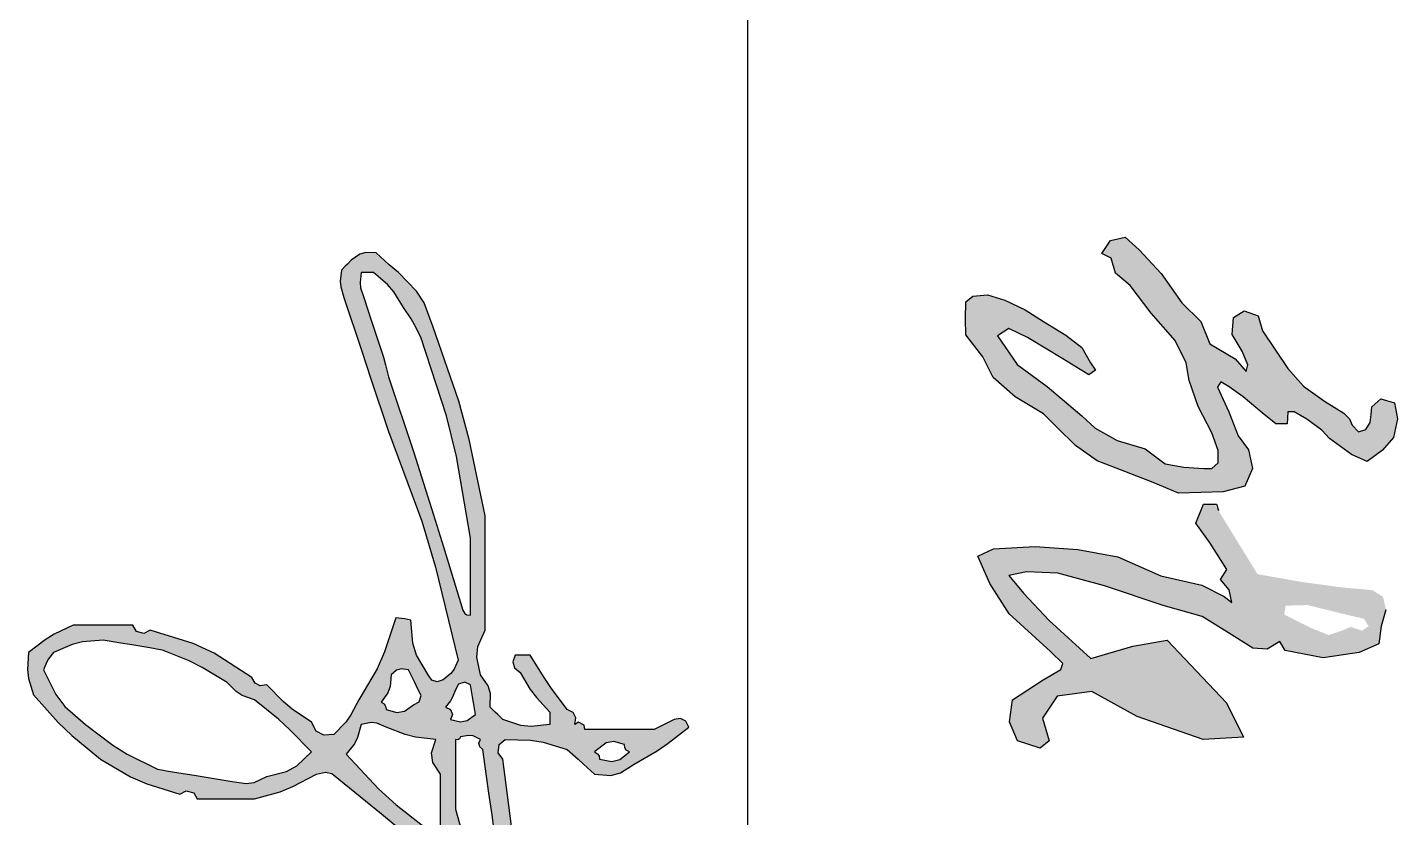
# Model space of a CAD drawing. Extents: x 552102 to 973302, y -80747 to 40012826.
# Drawn here: x 568504 to 570539, y -50216 to -49042 of the extents above; entities that cross this region are included whole.
import ezdxf

# ---------------------------------------------------------------- set-up
doc = ezdxf.new("R2010")
doc.units = 0
doc.header["$LTSCALE"] = 1000
doc.header["$MEASUREMENT"] = 0
doc.layers.add('SIG_TEXT', color=7, linetype='Continuous')
doc.layers.add('TK', color=126, linetype='Continuous')

# ---------------------------------------------------------------- blocks, each defined once
blk = doc.blocks.new('gggghhhh')
h = blk.add_hatch(color=5)
h.set_gradient(color1=(0, 0, 255), color2=(0, 0, 250), one_color=1, tint=0.49)
h.paths.add_polyline_path([(38077.04, 31283.58), (38078.06, 31283.14), (38078.55, 31282.77), (38079.26, 31281.91), (38079.47, 31281.24), (38079.28, 31280.65), (38078.7, 31280.24), (38076.49, 31278.94), (38075.15, 31278.51), (38072.59, 31278.3), (38072.45, 31277.64), (38072.39, 31277.3), (38072.31, 31276.63), (38076.13, 31275.36), (38078.01, 31274.51), (38081.48, 31272.46), (38083.18, 31271.59), (38084, 31271.01), (38085.37, 31269.69), (38085.46, 31268.55), (38085, 31267.71), (38083.98, 31267.18), (38082.54, 31265.02), (38081.68, 31264), (38079.81, 31262.18), (38079.94, 31261.45), (38079.64, 31260.86), (38078.98, 31260.52), (38076.27, 31256.29), (38075.18, 31253.93), (38073.7, 31249.13), (38074.08, 31248.41), (38073.84, 31247.59), (38073.15, 31247.18), (38073.15, 31244.51), (38073.15, 31243.18), (38073.15, 31240.51), (38074.15, 31238.39), (38074.77, 31237.37), (38076.2, 31235.51), (38078.1, 31235.39), (38079.11, 31235.51), (38080.93, 31236.07), (38084.03, 31238.84), (38085.49, 31240.36), (38088.15, 31243.57), (38090.11, 31246.92), (38090.91, 31248.74), (38092.04, 31252.46), (38091.66, 31253.17), (38091.9, 31254), (38092.59, 31254.4), (38092.59, 31256.96), (38092.59, 31258.24), (38092.59, 31260.79), (38091.78, 31263.67), (38091.21, 31265.09), (38089.82, 31267.74), (38089.57, 31268.73), (38089.72, 31269.45), (38090.37, 31270.24), (38094.26, 31275.02), (38096.21, 31277.41), (38100.1, 31282.19), (38102.65, 31282.19), (38103.93, 31282.19), (38106.49, 31282.19), (38106.73, 31282.85), (38107.56, 31283.13), (38108.15, 31282.74), (38108.39, 31281.82), (38108.1, 31281.06), (38107.32, 31280.52), (38106.3, 31279.49), (38105.88, 31278.82), (38105.38, 31277.47), (38105.92, 31276.57), (38106.55, 31276.17), (38107.6, 31276.08), (38108.61, 31276.54), (38109.09, 31276.91), (38109.82, 31277.74), (38110.38, 31277.74), (38110.65, 31277.74), (38111.21, 31277.74), (38109.31, 31274.19), (38108.37, 31272.41), (38106.49, 31268.85), (38106.49, 31267.52), (38106.49, 31266.85), (38106.49, 31265.52), (38107.41, 31265.29), (38108.17, 31265.57), (38108.71, 31266.35), (38109.25, 31267.25), (38109.89, 31267.65), (38110.93, 31267.74), (38110.61, 31265.53), (38110.74, 31264.29), (38111.49, 31262.18), (38112.15, 31262.18), (38112.49, 31262.18), (38113.15, 31262.18), (38113.24, 31263.8), (38113.48, 31264.66), (38114.27, 31266.07), (38114.16, 31268.98), (38114.33, 31270.49), (38115.1, 31273.3), (38116.41, 31277.39), (38117.19, 31279.4), (38118.99, 31283.3), (38119.85, 31283.62), (38120.6, 31283.43), (38121.21, 31282.74), (38121.45, 31280.75), (38121.56, 31279.74), (38121.77, 31277.74), (38121.03, 31275.74), (38120.85, 31274.6), (38120.93, 31272.46), (38121.49, 31271.91), (38121.77, 31271.63), (38122.32, 31271.07), (38125.24, 31271.51), (38126.74, 31272.05), (38129.27, 31273.58), (38130.12, 31274.55), (38130.78, 31274.95), (38132.05, 31275.24), (38132.17, 31275.03), (38132.36, 31274.93), (38132.6, 31274.96), (38132.6, 31269.19), (38132.6, 31266.3), (38132.6, 31260.52), (38132.01, 31260.19), (38131.87, 31259.35), (38132.33, 31258.85), (38132.62, 31257.95), (38132.79, 31257.5), (38133.16, 31256.63), (38134.06, 31256.45), (38134.67, 31256.6), (38135.38, 31257.18), (38135.78, 31259.16), (38135.65, 31260.35), (38134.83, 31262.18), (38134.83, 31268.41), (38134.83, 31271.52), (38134.83, 31277.74), (38137.09, 31280.1), (38138.07, 31281.49), (38139.55, 31284.41), (38141.66, 31284.41), (38142.72, 31284.41), (38144.83, 31284.41), (38144.83, 31284.63), (38144.83, 31284.74), (38144.83, 31284.97), (38149.05, 31284.97), (38151.16, 31284.97), (38155.39, 31284.97), (38155.39, 31285.19), (38155.39, 31285.3), (38155.39, 31285.52), (38160.05, 31285.52), (38162.39, 31285.52), (38167.06, 31285.52), (38167.06, 31285.74), (38167.06, 31285.86), (38167.06, 31286.08), (38172.95, 31286.08), (38175.89, 31286.08), (38181.78, 31286.08), (38183, 31286.19), (38183.62, 31286.24), (38184.84, 31286.36), (38192.17, 31287.02), (38195.84, 31287.36), (38203.18, 31288.02), (38203.68, 31288.28), (38203.82, 31288.98), (38203.45, 31289.41), (38203.01, 31289.86), (38202.79, 31290.08), (38202.34, 31290.52), (38199.39, 31291.3), (38197.87, 31291.58), (38194.84, 31291.91), (38191.28, 31292.36), (38189.51, 31292.58), (38185.95, 31293.02), (38185.06, 31293.14), (38184.62, 31293.19), (38183.73, 31293.3), (38174.84, 31293.3), (38170.39, 31293.3), (38161.5, 31293.3), (38161.5, 31293.52), (38161.5, 31293.64), (38161.5, 31293.86), (38157.28, 31293.86), (38155.16, 31293.86), (38150.94, 31293.86), (38150.94, 31293.64), (38150.94, 31293.52), (38150.94, 31293.3), (38147.61, 31293.3), (38145.94, 31293.3), (38142.61, 31293.3), (38142.55, 31293.8), (38141.92, 31294.11), (38141.49, 31293.86), (38141.62, 31294.59), (38141.33, 31295.19), (38140.66, 31295.52), (38138.47, 31298.88), (38137.36, 31300.55), (38135.1, 31303.86), (38134.85, 31303.32), (38134.27, 31303.09), (38133.71, 31303.3), (38134.17, 31299.55), (38134.23, 31297.63), (38133.99, 31293.86), (38133.55, 31293.41), (38133.33, 31293.19), (38132.88, 31292.75), (38130.1, 31292.75), (38128.71, 31292.75), (38125.94, 31292.75), (38125.94, 31292.52), (38125.94, 31292.41), (38125.94, 31292.19), (38122.82, 31292.19), (38121.27, 31292.19), (38118.16, 31292.19), (38118.55, 31293.51), (38118.72, 31294.18), (38118.99, 31295.52), (38118.7, 31296.43), (38118.53, 31296.87), (38118.16, 31297.75), (38116.16, 31298.04), (38115.03, 31297.91), (38113.15, 31297.19), (38109.66, 31295.43), (38107.99, 31294.28), (38105.1, 31291.64), (38104.65, 31291.19), (38104.43, 31290.97), (38103.99, 31290.52), (38097.64, 31289.81), (38094.48, 31289.42), (38088.15, 31288.58), (38087.42, 31288.06), (38086.5, 31288.17), (38085.93, 31288.86), (38086, 31291.67), (38086.23, 31293.11), (38087.04, 31295.8), (38088.15, 31297.02), (38088.71, 31297.63), (38089.82, 31298.86), (38089.95, 31300.69), (38089.68, 31301.75), (38088.7, 31303.3), (38087.19, 31305.85), (38086.35, 31307.08), (38084.54, 31309.42), (38083.87, 31309.08), (38083.58, 31308.48), (38083.7, 31307.75), (38084.15, 31306.86), (38084.37, 31306.42), (38084.81, 31305.53), (38084.81, 31302.42), (38084.81, 31300.86), (38084.81, 31297.75), (38084.32, 31297.69), (38084.01, 31297.06), (38084.26, 31296.64), (38083.52, 31296.76), (38082.93, 31296.47), (38082.59, 31295.8), (38080.22, 31294.03), (38078.99, 31293.2), (38076.48, 31291.64), (38076.48, 31290.97), (38076.48, 31290.63), (38076.48, 31289.97), (38077.24, 31289.7), (38077.92, 31289.89), (38078.42, 31290.52), (38080.33, 31291.66), (38081.24, 31292.34), (38082.87, 31293.86), (38083.43, 31293.86), (38083.7, 31293.86), (38084.26, 31293.86), (38084.48, 31291.75), (38084.36, 31290.6), (38083.7, 31288.58), (38083.15, 31288.02), (38082.87, 31287.75), (38082.31, 31287.19), (38080.8, 31287.2), (38079.94, 31286.94), (38078.7, 31286.08), (38076.73, 31285.68), (38075.54, 31285.81), (38073.7, 31286.63), (38068.59, 31286.63), (38066.03, 31286.63), (38060.92, 31286.63), (38052.35, 31284.82), (38048.09, 31283.65), (38039.8, 31280.8), (38037.09, 31279.79), (38035.76, 31278.94), (38033.69, 31276.91), (38032.83, 31275.88), (38032.39, 31275.38), (38031.47, 31274.41), (38031.43, 31273.25), (38031.64, 31272.58), (38032.3, 31271.63), (38032.75, 31271.19), (38032.97, 31270.96), (38033.41, 31270.52), (38034.64, 31270.39), (38035.29, 31270.45), (38036.47, 31270.8), (38042.47, 31272.8), (38045.47, 31273.8), (38051.47, 31275.8), (38061.5, 31279.51), (38066.65, 31281.07)])
h.paths.add_polyline_path([(38071.98, 31284.57), (38071.82, 31284.34), (38071.48, 31284.13), (38064.36, 31281.94), (38060.8, 31280.83), (38053.7, 31278.58), (38050.36, 31277.47), (38048.7, 31276.91), (38045.36, 31275.8), (38044.47, 31275.58), (38044.03, 31275.46), (38043.14, 31275.24), (38040.47, 31274.35), (38039.14, 31273.91), (38036.47, 31273.02), (38035.41, 31272.68), (38034.8, 31272.62), (38033.69, 31272.74), (38033.69, 31273.3), (38033.69, 31273.58), (38033.69, 31274.13), (38035.01, 31275.7), (38035.83, 31276.4), (38037.58, 31277.47), (38038.87, 31278.32), (38039.54, 31278.71), (38040.92, 31279.41), (38049.73, 31282.29), (38054.28, 31283.41), (38063.42, 31284.97), (38066.87, 31284.97), (38068.59, 31284.97), (38072.03, 31284.97)], flags=16)
h.paths.add_polyline_path([(38079.52, 31284.33), (38079.81, 31284.97), (38081.15, 31285.19), (38081.81, 31285.3), (38083.15, 31285.52), (38083.81, 31284.6), (38083.96, 31283.85), (38083.7, 31282.74), (38083.15, 31282.96), (38082.57, 31282.73), (38082.31, 31282.19), (38081.6, 31282.73), (38081.2, 31282.96), (38080.37, 31283.3), (38079.75, 31283.64)], flags=16)
h.paths.add_polyline_path([(38078.15, 31278.02), (38079.04, 31278.47), (38079.48, 31278.69), (38080.37, 31279.13), (38081, 31279.45), (38081.73, 31279.21), (38082.04, 31278.58), (38082.76, 31277.57), (38082.92, 31276.72), (38082.59, 31275.52), (38082.19, 31275.47), (38081.96, 31275.31), (38081.76, 31274.96), (38080.71, 31275.74), (38080, 31276), (38078.7, 31276.08), (38078.17, 31276.69), (38078.02, 31277.22)], flags=16)
h.paths.add_polyline_path([(38085.47, 31284.73), (38085.54, 31285.27), (38085.93, 31286.08), (38086.35, 31285.9), (38086.75, 31286), (38087.04, 31286.36), (38091.92, 31287.04), (38094.37, 31287.38), (38099.26, 31288.02), (38100.23, 31288.57), (38101.2, 31288.48), (38102.04, 31287.75), (38101.51, 31286.16), (38100.91, 31285.36), (38099.54, 31284.41), (38097.18, 31284.15), (38096, 31283.92), (38093.71, 31283.3), (38090.59, 31283.3), (38089.04, 31283.3), (38085.93, 31283.3), (38085.96, 31283.55), (38085.87, 31283.73), (38085.65, 31283.86)], flags=16)
h.paths.add_polyline_path([(38085.93, 31281.08), (38087.43, 31280.62), (38088.5, 31280.77), (38089.82, 31281.63), (38092.48, 31281.63), (38093.82, 31281.63), (38096.48, 31281.63), (38096.48, 31281.3), (38096.48, 31281.13), (38096.48, 31280.8), (38093.24, 31276.65), (38091.44, 31274.68), (38087.59, 31271.07), (38086.41, 31271.99), (38085.7, 31272.34), (38084.26, 31272.74), (38084.04, 31273.84), (38084.1, 31274.49), (38084.54, 31275.52), (38085.39, 31277.65), (38085.68, 31278.8)], flags=16)
h.paths.add_polyline_path([(38087.32, 31298.86), (38086.3, 31300.14), (38086.14, 31301), (38086.48, 31302.19), (38086.88, 31302.25), (38087.11, 31302.4), (38087.32, 31302.75), (38088.18, 31301.68), (38088.4, 31300.77), (38088.15, 31299.41), (38087.75, 31299.36), (38087.52, 31299.2)], flags=16)
h.paths.add_polyline_path([(38087.32, 31267.18), (38088.89, 31265.53), (38089.52, 31264.4), (38090.09, 31262.18), (38090.73, 31260.75), (38090.85, 31259.85), (38090.65, 31258.29), (38090.2, 31255.63), (38089.98, 31254.29), (38089.54, 31251.63), (38089.43, 31250.96), (38089.37, 31250.63), (38089.26, 31249.96), (38087.56, 31246.57), (38086.55, 31244.93), (38084.26, 31241.9), (38082.23, 31239.57), (38080.91, 31238.56), (38078.15, 31237.18), (38077.32, 31237.51), (38076.91, 31237.74), (38076.2, 31238.29), (38075.29, 31240.39), (38075, 31241.56), (38074.81, 31243.85), (38075.15, 31245.85), (38075.31, 31246.85), (38075.65, 31248.85), (38075.76, 31249.51), (38075.81, 31249.85), (38075.92, 31250.51), (38077.15, 31253.5), (38077.88, 31254.96), (38079.54, 31257.74), (38080.58, 31258.74), (38081.01, 31259.42), (38081.48, 31260.79), (38083.66, 31263.48), (38084.84, 31264.77)], flags=16)
h.paths.add_polyline_path([(38103.15, 31284.41), (38105.82, 31284.41), (38107.15, 31284.41), (38109.82, 31284.41), (38109.87, 31284.91), (38110.5, 31285.22), (38110.93, 31284.97), (38110.8, 31285.7), (38111.1, 31286.3), (38111.77, 31286.63), (38112.53, 31287.51), (38112.76, 31288.26), (38112.6, 31289.41), (38109.79, 31289.43), (38108.32, 31289.2), (38105.65, 31288.3), (38104.81, 31287.06), (38104.29, 31286.49), (38103.15, 31285.52), (38103.15, 31285.08), (38103.15, 31284.86)], flags=17)
h.paths.add_polyline_path([(38108.71, 31291.08), (38108.71, 31291.52), (38108.71, 31291.75), (38108.71, 31292.19), (38109.39, 31292.48), (38109.73, 31292.65), (38110.38, 31293.02), (38112.34, 31294.92), (38113.79, 31295.64), (38116.49, 31296.08), (38116.49, 31295.3), (38116.49, 31294.91), (38116.49, 31294.14), (38115.56, 31293.06), (38114.96, 31292.59), (38113.71, 31291.91), (38111.87, 31291.06), (38110.73, 31290.87)], flags=16)
h.paths.add_polyline_path([(38109.82, 31272.19), (38110.33, 31272.67), (38110.79, 31272.82), (38111.49, 31272.74), (38111.49, 31272.07), (38111.49, 31271.74), (38111.49, 31271.07), (38111.09, 31271.02), (38110.86, 31270.87), (38110.65, 31270.52), (38109.99, 31270.86), (38109.69, 31271.45)], flags=16)
h.paths.add_polyline_path([(38116.46, 31287.05), (38116.52, 31287.94), (38117.04, 31289.41), (38117.86, 31290.04), (38118.54, 31290.19), (38119.54, 31289.97), (38119.16, 31287.81), (38118.66, 31286.7), (38117.32, 31284.97), (38117.1, 31285.19), (38116.99, 31285.3), (38116.77, 31285.52)], flags=16)
h.paths.add_polyline_path([(38123.26, 31281.96), (38123.32, 31282.49), (38123.71, 31283.3), (38124.14, 31283.05), (38124.77, 31283.36), (38124.82, 31283.86), (38127.94, 31283.86), (38129.49, 31283.86), (38132.6, 31283.86), (38132.57, 31283.61), (38132.66, 31283.42), (38132.88, 31283.3), (38132.82, 31281.63), (38132.77, 31280.79), (38132.6, 31279.13), (38130.87, 31277.19), (38129.83, 31276.32), (38127.6, 31274.96), (38126.05, 31273.99), (38124.98, 31273.72), (38123.16, 31273.85), (38123.83, 31276.67), (38123.89, 31278.22), (38123.43, 31281.08)], flags=16)
h.paths.add_polyline_path([(38126.14, 31287.86), (38126.2, 31288.77), (38126.49, 31290.52), (38129.17, 31290.63), (38130.5, 31290.74), (38133.16, 31291.08), (38133.82, 31289.77), (38133.95, 31288.91), (38133.71, 31287.47), (38133.38, 31287.13), (38133.21, 31286.97), (38132.88, 31286.63), (38130.39, 31285.92), (38129.08, 31285.7), (38126.49, 31285.52), (38126.52, 31285.77), (38126.43, 31285.96), (38126.21, 31286.08)], flags=16)
h.paths.add_polyline_path([(38135.38, 31283.86), (38135.89, 31284.34), (38136.35, 31284.49), (38137.05, 31284.41), (38137.05, 31283.74), (38137.05, 31283.41), (38137.05, 31282.74), (38136.54, 31282.26), (38136.08, 31282.11), (38135.38, 31282.19), (38135.38, 31282.86), (38135.38, 31283.19)], flags=16)
h.paths.add_polyline_path([(38135.65, 31288.76), (38135.94, 31290.52), (38137.46, 31291.23), (38138.45, 31291.36), (38140.11, 31291.08), (38139.55, 31289.41), (38139.27, 31288.58), (38138.72, 31286.91), (38137.97, 31286.32), (38137.44, 31286.12), (38136.49, 31286.08), (38135.77, 31287.72)], flags=16)
h.paths.add_polyline_path([(38136.3, 31294.3), (38136.22, 31294.97), (38136.05, 31295.85), (38136, 31296.3), (38135.94, 31297.19), (38136.6, 31297.19), (38136.94, 31297.19), (38137.6, 31297.19), (38137.9, 31296.35), (38138.14, 31295.93), (38138.72, 31295.25), (38139.35, 31294.74), (38139.54, 31294.07), (38139.27, 31293.3), (38138.16, 31293.3), (38137.6, 31293.3), (38136.49, 31293.3), (38136.35, 31293.96)], flags=16)
h.paths.add_polyline_path([(38141.15, 31288.42), (38141.2, 31289.05), (38141.49, 31290.25), (38142.05, 31290.8), (38142.33, 31291.08), (38142.88, 31291.64), (38154.33, 31291.64), (38160.05, 31291.64), (38171.5, 31291.64), (38171.5, 31291.41), (38171.5, 31291.3), (38171.5, 31291.08), (38177.28, 31291.08), (38180.17, 31291.08), (38185.95, 31291.08), (38185.95, 31290.86), (38185.95, 31290.75), (38185.95, 31290.52), (38188.17, 31290.52), (38189.28, 31290.52), (38191.51, 31290.52), (38193.15, 31290.01), (38193.99, 31289.78), (38195.67, 31289.41), (38195.89, 31289.14), (38195.74, 31288.67), (38195.4, 31288.58), (38194.52, 31287.89), (38193.34, 31288.01), (38192.62, 31288.86), (38190.17, 31288.86), (38188.95, 31288.86), (38186.5, 31288.86), (38186.5, 31288.63), (38186.5, 31288.52), (38186.5, 31288.3), (38180.73, 31288.3), (38177.84, 31288.3), (38172.06, 31288.3), (38172.06, 31288.08), (38172.06, 31287.97), (38172.06, 31287.75), (38167.17, 31287.75), (38164.72, 31287.75), (38159.83, 31287.75), (38159.83, 31287.52), (38159.83, 31287.41), (38159.83, 31287.19), (38155.39, 31287.19), (38153.16, 31287.19), (38148.72, 31287.19), (38148.72, 31286.97), (38148.72, 31286.86), (38148.72, 31286.63), (38145.83, 31286.63), (38144.38, 31286.63), (38141.49, 31286.63), (38141.53, 31286.88), (38141.43, 31287.07), (38141.22, 31287.19)], flags=16)
for p, q in [((38083.87, 31309.08), (38083.58, 31308.48)), ((38083.58, 31308.48), (38083.7, 31307.75)), ((38084.54, 31309.42), (38083.87, 31309.08)), ((38086.35, 31307.08), (38084.54, 31309.42)), ((38083.7, 31307.75), (38084.15, 31306.86)), ((38084.15, 31306.86), (38084.37, 31306.42)), ((38087.19, 31305.85), (38086.35, 31307.08)), ((38084.37, 31306.42), (38084.81, 31305.53)), ((38084.81, 31305.53), (38084.81, 31302.42)), ((38088.7, 31303.3), (38087.19, 31305.85)), ((38084.81, 31302.42), (38084.81, 31300.86)), ((38086.88, 31302.25), (38086.48, 31302.19)), ((38087.11, 31302.4), (38086.88, 31302.25)), ((38087.32, 31302.75), (38087.11, 31302.4)), ((38088.18, 31301.68), (38087.32, 31302.75)), ((38089.68, 31301.75), (38088.7, 31303.3)), ((38084.81, 31300.86), (38084.81, 31297.75)), ((38086.48, 31302.19), (38086.14, 31301)), ((38086.14, 31301), (38086.3, 31300.14)), ((38088.15, 31299.41), (38088.4, 31300.77)), ((38088.4, 31300.77), (38088.18, 31301.68)), ((38089.95, 31300.69), (38089.68, 31301.75)), ((38086.3, 31300.14), (38087.32, 31298.86)), ((38087.32, 31298.86), (38087.52, 31299.2)), ((38087.52, 31299.2), (38087.75, 31299.36)), ((38087.75, 31299.36), (38088.15, 31299.41)), ((38089.82, 31298.86), (38089.95, 31300.69)), ((38084.32, 31297.69), (38084.01, 31297.06)), ((38084.81, 31297.75), (38084.32, 31297.69)), ((38088.71, 31297.63), (38089.82, 31298.86)), ((38082.93, 31296.47), (38082.59, 31295.8)), ((38083.52, 31296.76), (38082.93, 31296.47)), ((38084.26, 31296.64), (38083.52, 31296.76)), ((38084.01, 31297.06), (38084.26, 31296.64)), ((38087.04, 31295.8), (38088.15, 31297.02)), ((38088.15, 31297.02), (38088.71, 31297.63)), ((38082.59, 31295.8), (38080.22, 31294.03)), ((38086.23, 31293.11), (38087.04, 31295.8)), ((38078.99, 31293.2), (38076.48, 31291.64)), ((38080.22, 31294.03), (38078.99, 31293.2)), ((38081.24, 31292.34), (38082.87, 31293.86)), ((38082.87, 31293.86), (38083.43, 31293.86)), ((38083.43, 31293.86), (38083.7, 31293.86)), ((38083.7, 31293.86), (38084.26, 31293.86)), ((38084.26, 31293.86), (38084.48, 31291.75)), ((38086, 31291.67), (38086.23, 31293.11)), ((38076.48, 31291.64), (38076.48, 31290.97)), ((38078.42, 31290.52), (38080.33, 31291.66)), ((38080.33, 31291.66), (38081.24, 31292.34)), ((38084.48, 31291.75), (38084.36, 31290.6)), ((38085.93, 31288.86), (38086, 31291.67)), ((38076.48, 31290.97), (38076.48, 31290.63)), ((38076.48, 31290.63), (38076.48, 31289.97)), ((38077.92, 31289.89), (38078.42, 31290.52)), ((38084.36, 31290.6), (38083.7, 31288.58)), ((38076.48, 31289.97), (38077.24, 31289.7)), ((38077.24, 31289.7), (38077.92, 31289.89)), ((38083.7, 31288.58), (38083.15, 31288.02)), ((38086.5, 31288.17), (38085.93, 31288.86)), ((38088.15, 31288.58), (38087.42, 31288.06)), ((38094.48, 31289.42), (38088.15, 31288.58)), ((38097.64, 31289.81), (38094.48, 31289.42)), ((38079.94, 31286.94), (38078.7, 31286.08)), ((38080.8, 31287.2), (38079.94, 31286.94)), ((38082.31, 31287.19), (38080.8, 31287.2)), ((38082.87, 31287.75), (38082.31, 31287.19)), ((38083.15, 31288.02), (38082.87, 31287.75)), ((38087.42, 31288.06), (38086.5, 31288.17)), ((38091.92, 31287.04), (38087.04, 31286.36)), ((38094.37, 31287.38), (38091.92, 31287.04)), ((38099.26, 31288.02), (38094.37, 31287.38)), ((38060.92, 31286.63), (38052.35, 31284.82)), ((38066.03, 31286.63), (38060.92, 31286.63)), ((38068.59, 31286.63), (38066.03, 31286.63)), ((38073.7, 31286.63), (38068.59, 31286.63)), ((38075.54, 31285.81), (38073.7, 31286.63)), ((38076.73, 31285.68), (38075.54, 31285.81)), ((38078.7, 31286.08), (38076.73, 31285.68)), ((38083.15, 31285.52), (38081.81, 31285.3)), ((38083.81, 31284.6), (38083.15, 31285.52)), ((38085.93, 31286.08), (38085.54, 31285.27)), ((38086.35, 31285.9), (38085.93, 31286.08)), ((38086.75, 31286), (38086.35, 31285.9)), ((38087.04, 31286.36), (38086.75, 31286)), ((38052.35, 31284.82), (38048.09, 31283.65)), ((38063.42, 31284.97), (38054.28, 31283.41)), ((38066.87, 31284.97), (38063.42, 31284.97)), ((38064.36, 31281.94), (38071.48, 31284.13)), ((38068.59, 31284.97), (38066.87, 31284.97)), ((38072.03, 31284.97), (38068.59, 31284.97)), ((38071.48, 31284.13), (38071.82, 31284.34)), ((38071.82, 31284.34), (38071.98, 31284.57)), ((38071.98, 31284.57), (38072.03, 31284.97)), ((38079.81, 31284.97), (38079.52, 31284.33)), ((38079.52, 31284.33), (38079.75, 31283.64)), ((38081.15, 31285.19), (38079.81, 31284.97)), ((38081.81, 31285.3), (38081.15, 31285.19)), ((38083.7, 31282.74), (38083.96, 31283.85)), ((38083.96, 31283.85), (38083.81, 31284.6)), ((38085.54, 31285.27), (38085.47, 31284.73)), ((38085.47, 31284.73), (38085.65, 31283.86)), ((38085.65, 31283.86), (38085.87, 31283.73)), ((38093.71, 31283.3), (38096, 31283.92)), ((38048.09, 31283.65), (38039.8, 31280.8)), ((38054.28, 31283.41), (38049.73, 31282.29)), ((38066.65, 31281.07), (38077.04, 31283.58)), ((38077.04, 31283.58), (38078.06, 31283.14)), ((38078.06, 31283.14), (38078.55, 31282.77)), ((38078.55, 31282.77), (38079.26, 31281.91)), ((38079.75, 31283.64), (38080.37, 31283.3)), ((38080.37, 31283.3), (38081.2, 31282.96)), ((38081.2, 31282.96), (38081.6, 31282.73)), ((38081.6, 31282.73), (38082.31, 31282.19)), ((38082.31, 31282.19), (38082.57, 31282.73)), ((38082.57, 31282.73), (38083.15, 31282.96)), ((38083.15, 31282.96), (38083.7, 31282.74)), ((38085.87, 31283.73), (38085.96, 31283.55)), ((38085.96, 31283.55), (38085.93, 31283.3)), ((38085.93, 31283.3), (38089.04, 31283.3)), ((38089.04, 31283.3), (38090.59, 31283.3)), ((38090.59, 31283.3), (38093.71, 31283.3)), ((38039.8, 31280.8), (38037.09, 31279.79)), ((38049.73, 31282.29), (38040.92, 31279.41)), ((38053.7, 31278.58), (38060.8, 31280.83)), ((38060.8, 31280.83), (38064.36, 31281.94)), ((38061.5, 31279.51), (38066.65, 31281.07)), ((38079.26, 31281.91), (38079.47, 31281.24)), ((38079.47, 31281.24), (38079.28, 31280.65)), ((38085.93, 31281.08), (38085.68, 31278.8)), ((38087.43, 31280.62), (38085.93, 31281.08)), ((38089.82, 31281.63), (38088.5, 31280.77)), ((38092.48, 31281.63), (38089.82, 31281.63)), ((38093.82, 31281.63), (38092.48, 31281.63)), ((38093.24, 31276.65), (38096.48, 31280.8)), ((38096.48, 31281.63), (38093.82, 31281.63)), ((38037.09, 31279.79), (38035.76, 31278.94)), ((38040.92, 31279.41), (38039.54, 31278.71)), ((38051.47, 31275.8), (38061.5, 31279.51)), ((38078.7, 31280.24), (38076.49, 31278.94)), ((38079.28, 31280.65), (38078.7, 31280.24)), ((38081, 31279.45), (38080.37, 31279.13)), ((38081.73, 31279.21), (38081, 31279.45)), ((38088.5, 31280.77), (38087.43, 31280.62)), ((38035.76, 31278.94), (38033.69, 31276.91)), ((38038.87, 31278.32), (38037.58, 31277.47)), ((38039.54, 31278.71), (38038.87, 31278.32)), ((38050.36, 31277.47), (38053.7, 31278.58)), ((38072.59, 31278.3), (38072.45, 31277.64)), ((38075.15, 31278.51), (38072.59, 31278.3)), ((38076.49, 31278.94), (38075.15, 31278.51)), ((38078.15, 31278.02), (38078.02, 31277.22)), ((38079.04, 31278.47), (38078.15, 31278.02)), ((38079.48, 31278.69), (38079.04, 31278.47)), ((38080.37, 31279.13), (38079.48, 31278.69)), ((38082.04, 31278.58), (38081.73, 31279.21)), ((38082.76, 31277.57), (38082.04, 31278.58)), ((38085.68, 31278.8), (38085.39, 31277.65)), ((38033.69, 31276.91), (38032.83, 31275.88)), ((38035.83, 31276.4), (38035.01, 31275.7)), ((38037.58, 31277.47), (38035.83, 31276.4)), ((38045.36, 31275.8), (38048.7, 31276.91)), ((38048.7, 31276.91), (38050.36, 31277.47)), ((38072.39, 31277.3), (38072.31, 31276.63)), ((38072.31, 31276.63), (38076.13, 31275.36)), ((38072.45, 31277.64), (38072.39, 31277.3)), ((38078.02, 31277.22), (38078.17, 31276.69)), ((38078.17, 31276.69), (38078.7, 31276.08)), ((38082.59, 31275.52), (38082.92, 31276.72)), ((38082.92, 31276.72), (38082.76, 31277.57)), ((38085.39, 31277.65), (38084.54, 31275.52)), ((38091.44, 31274.68), (38093.24, 31276.65)), ((38094.26, 31275.02), (38096.21, 31277.41)), ((38032.39, 31275.38), (38031.47, 31274.41)), ((38032.83, 31275.88), (38032.39, 31275.38)), ((38035.01, 31275.7), (38033.69, 31274.13)), ((38040.47, 31274.35), (38043.14, 31275.24)), ((38043.14, 31275.24), (38044.03, 31275.46)), ((38044.03, 31275.46), (38044.47, 31275.58)), ((38044.47, 31275.58), (38045.36, 31275.8)), ((38045.47, 31273.8), (38051.47, 31275.8)), ((38076.13, 31275.36), (38078.01, 31274.51)), ((38078.7, 31276.08), (38080, 31276)), ((38080, 31276), (38080.71, 31275.74)), ((38080.71, 31275.74), (38081.76, 31274.96)), ((38081.76, 31274.96), (38081.96, 31275.31)), ((38081.96, 31275.31), (38082.19, 31275.47)), ((38082.19, 31275.47), (38082.59, 31275.52)), ((38084.54, 31275.52), (38084.1, 31274.49)), ((38087.59, 31271.07), (38091.44, 31274.68)), ((38090.37, 31270.24), (38094.26, 31275.02)), ((38031.47, 31274.41), (38031.43, 31273.25)), ((38031.43, 31273.25), (38031.64, 31272.58)), ((38033.69, 31274.13), (38033.69, 31273.58)), ((38033.69, 31273.58), (38033.69, 31273.3)), ((38033.69, 31273.3), (38033.69, 31272.74)), ((38036.47, 31273.02), (38039.14, 31273.91)), ((38039.14, 31273.91), (38040.47, 31274.35)), ((38042.47, 31272.8), (38045.47, 31273.8)), ((38078.01, 31274.51), (38081.48, 31272.46)), ((38084.1, 31274.49), (38084.04, 31273.84)), ((38084.04, 31273.84), (38084.26, 31272.74)), ((38031.64, 31272.58), (38032.3, 31271.63)), ((38032.3, 31271.63), (38032.75, 31271.19)), ((38033.69, 31272.74), (38034.8, 31272.62)), ((38034.8, 31272.62), (38035.41, 31272.68)), ((38035.41, 31272.68), (38036.47, 31273.02)), ((38036.47, 31270.8), (38042.47, 31272.8)), ((38081.48, 31272.46), (38083.18, 31271.59)), ((38083.18, 31271.59), (38084, 31271.01)), ((38084.26, 31272.74), (38085.7, 31272.34)), ((38085.7, 31272.34), (38086.41, 31271.99)), ((38086.41, 31271.99), (38087.59, 31271.07)), ((38032.75, 31271.19), (38032.97, 31270.96)), ((38032.97, 31270.96), (38033.41, 31270.52)), ((38033.41, 31270.52), (38034.64, 31270.39)), ((38034.64, 31270.39), (38035.29, 31270.45)), ((38035.29, 31270.45), (38036.47, 31270.8)), ((38084, 31271.01), (38085.37, 31269.69)), ((38089.72, 31269.45), (38090.37, 31270.24)), ((38085.46, 31268.55), (38085, 31267.71)), ((38085.37, 31269.69), (38085.46, 31268.55)), ((38089.57, 31268.73), (38089.72, 31269.45)), ((38089.82, 31267.74), (38089.57, 31268.73)), ((38083.98, 31267.18), (38082.54, 31265.02)), ((38085, 31267.71), (38083.98, 31267.18)), ((38087.32, 31267.18), (38084.84, 31264.77)), ((38088.89, 31265.53), (38087.32, 31267.18)), ((38091.21, 31265.09), (38089.82, 31267.74)), ((38089.52, 31264.4), (38088.89, 31265.53)), ((38081.68, 31264), (38079.81, 31262.18)), ((38082.54, 31265.02), (38081.68, 31264)), ((38084.84, 31264.77), (38083.66, 31263.48)), ((38090.09, 31262.18), (38089.52, 31264.4)), ((38091.78, 31263.67), (38091.21, 31265.09)), ((38083.66, 31263.48), (38081.48, 31260.79)), ((38092.59, 31260.79), (38091.78, 31263.67)), ((38079.64, 31260.86), (38078.98, 31260.52)), ((38079.94, 31261.45), (38079.64, 31260.86)), ((38079.81, 31262.18), (38079.94, 31261.45)), ((38090.73, 31260.75), (38090.09, 31262.18)), ((38078.98, 31260.52), (38076.27, 31256.29)), ((38081.01, 31259.42), (38080.58, 31258.74)), ((38081.48, 31260.79), (38081.01, 31259.42)), ((38090.65, 31258.29), (38090.85, 31259.85)), ((38090.85, 31259.85), (38090.73, 31260.75)), ((38092.59, 31258.24), (38092.59, 31260.79)), ((38080.58, 31258.74), (38079.54, 31257.74)), ((38090.2, 31255.63), (38090.65, 31258.29)), ((38092.59, 31256.96), (38092.59, 31258.24)), ((38076.27, 31256.29), (38075.18, 31253.93)), ((38079.54, 31257.74), (38077.88, 31254.96)), ((38092.59, 31254.4), (38092.59, 31256.96)), ((38077.88, 31254.96), (38077.15, 31253.5)), ((38089.98, 31254.29), (38090.2, 31255.63)), ((38075.18, 31253.93), (38073.7, 31249.13)), ((38077.15, 31253.5), (38075.92, 31250.51)), ((38089.54, 31251.63), (38089.98, 31254.29)), ((38091.66, 31253.17), (38091.9, 31254)), ((38092.04, 31252.46), (38091.66, 31253.17)), ((38091.9, 31254), (38092.59, 31254.4)), ((38090.91, 31248.74), (38092.04, 31252.46)), ((38075.92, 31250.51), (38075.81, 31249.85)), ((38089.26, 31249.96), (38089.37, 31250.63)), ((38089.37, 31250.63), (38089.43, 31250.96)), ((38089.43, 31250.96), (38089.54, 31251.63)), ((38073.7, 31249.13), (38074.08, 31248.41)), ((38075.65, 31248.85), (38075.31, 31246.85)), ((38075.76, 31249.51), (38075.65, 31248.85)), ((38075.81, 31249.85), (38075.76, 31249.51)), ((38087.56, 31246.57), (38089.26, 31249.96)), ((38090.11, 31246.92), (38090.91, 31248.74)), ((38073.84, 31247.59), (38073.15, 31247.18)), ((38073.15, 31247.18), (38073.15, 31244.51)), ((38074.08, 31248.41), (38073.84, 31247.59)), ((38075.15, 31245.85), (38074.81, 31243.85)), ((38075.31, 31246.85), (38075.15, 31245.85)), ((38086.55, 31244.93), (38087.56, 31246.57)), ((38088.15, 31243.57), (38090.11, 31246.92)), ((38073.15, 31244.51), (38073.15, 31243.18)), ((38084.26, 31241.9), (38086.55, 31244.93)), ((38073.15, 31243.18), (38073.15, 31240.51)), ((38074.81, 31243.85), (38075, 31241.56)), ((38085.49, 31240.36), (38088.15, 31243.57)), ((38075, 31241.56), (38075.29, 31240.39)), ((38082.23, 31239.57), (38084.26, 31241.9)), ((38073.15, 31240.51), (38074.15, 31238.39)), ((38075.29, 31240.39), (38076.2, 31238.29)), ((38080.91, 31238.56), (38082.23, 31239.57)), ((38084.03, 31238.84), (38085.49, 31240.36)), ((38074.15, 31238.39), (38074.77, 31237.37)), ((38076.2, 31238.29), (38076.91, 31237.74)), ((38078.15, 31237.18), (38080.91, 31238.56)), ((38080.93, 31236.07), (38084.03, 31238.84)), ((38074.77, 31237.37), (38076.2, 31235.51)), ((38076.91, 31237.74), (38077.32, 31237.51)), ((38077.32, 31237.51), (38078.15, 31237.18)), ((38076.2, 31235.51), (38078.1, 31235.39)), ((38078.1, 31235.39), (38079.11, 31235.51)), ((38079.11, 31235.51), (38080.93, 31236.07))]:
    blk.add_line(p, q)
blk = doc.blocks.new('电气图框')
at = {"layer": 'SIG_TEXT', "lineweight": 25}
h = blk.add_hatch(color=1, dxfattribs=at)
h.paths.add_polyline_path([(381643.1, 268525.7), (381651.8, 268516.4), (381651.8, 268504.4), (381649.6, 268474.9), (381644.7, 268447.1), (381622.3, 268417.5), (381610.3, 268376), (381591.7, 268343.3), (381573.6, 268323.5), (381529.9, 268271.7), (381497.2, 268227.5), (381454.6, 268198), (381443.7, 268214.9), (381457.3, 268242.8), (381489, 268295.1), (381512.5, 268333.9), (381505.4, 268343.7), (381494.5, 268336), (381472.1, 268323.5), (381453.5, 268299.5), (381433.3, 268266.2), (381415.8, 268238.9), (381401.6, 268208.9), (381394, 268183.3), (381395.6, 268161.5), (381404.4, 268151.1), (381429.5, 268150.6), (381453, 268151.1), (381485.7, 268176.2), (381516.3, 268191.5), (381545.3, 268224.4), (381570.4, 268266.4), (381590.6, 268286.6), (381617.3, 268313.8), (381640.3, 268346), (381656.1, 268387.2), (381672.5, 268429.2), (381688.4, 268466.8), (381686.2, 268533), (381678, 268565.2), (381651.8, 268576.7), (381623.9, 268570.7), (381603.2, 268555.4), (381567.7, 268541.8), (381531.1, 268524.9), (381522.9, 268529.8), (381530.5, 268542.3), (381545.3, 268563), (381568.8, 268590.9), (381585.2, 268611.4), (381585.2, 268628), (381567.7, 268629.4), (381567.7, 268638.7), (381578.4, 268657.6), (381594.9, 268679.5), (381607.1, 268691.2), (381630.9, 268723.7), (381641.1, 268747.1), (381624.6, 268769.9), (381605.6, 268785.9), (381577.9, 268792.3), (381554, 268787.4), (381548.2, 268767.5), (381559.9, 268753.9), (381571.5, 268752.8), (381583.5, 268751.7), (381593.9, 268745.2), (381597.2, 268734.3), (381587.4, 268725), (381578.1, 268720.6), (381569.3, 268712.5), (381551.9, 268683.6), (381529.5, 268652.5), (381503.3, 268629), (381447, 268591.7), (381425.2, 268585.2), (381417.5, 268564.5), (381427.3, 268548.6), (381452.5, 268546.5), (381477.6, 268561.2), (381497.8, 268569.9), (381507.6, 268567.2), (381489, 268550.8), (381466.6, 268513.6), (381433.3, 268499.9), (381405.5, 268471.6), (381362.3, 268441), (381326.8, 268408.3), (381308.3, 268387.5), (381313.2, 268365.7), (381332.3, 268353.2), (381339.4, 268366.8), (381361.8, 268373.4), (381379.8, 268395.2), (381420.8, 268426.3), (381461.8, 268461.8), (381494.6, 268478.2), (381520.8, 268482.6), (381559.6, 268496.2), (381598.9, 268516.4), (381625.1, 268525.7)])
h.paths.add_polyline_path([(381850.7, 268546.1), (381841.5, 268534.6), (381824.7, 268501.7), (381810.9, 268440.5), (381782.6, 268377), (381771.9, 268317.4), (381767.3, 268253.9), (381771.1, 268191.9), (381781.8, 268169), (381822.4, 268186.6), (381867.6, 268215.6), (381923.5, 268276.8), (381941.1, 268295.2), (381950.2, 268292.1), (381965.5, 268266), (381994.9, 268220.2), (382027.7, 268215.8), (382056, 268227.8), (382066.9, 268261.6), (382056, 268274.7), (382022.2, 268264.9), (381989.5, 268286.7), (381982.9, 268337.9), (382020, 268405.5), (382053.9, 268503.6), (382050.6, 268563.6), (381999.8, 268538), (381962.2, 268502.6), (381906.5, 268450.2), (381915.3, 268399), (381933.8, 268336.8), (381877.1, 268274.7), (381836.7, 268236.5), (381810.5, 268214.7), (381805.1, 268240.9), (381807.2, 268287.8), (381825.8, 268356.9), (381855.3, 268444.1), (381871.6, 268501.9), (381895.6, 268541.1), (381918.5, 268577.1), (381919.7, 268598.7), (381908.7, 268617.4), (381921.8, 268625.1), (381932.7, 268681.8), (381925.1, 268735.2), (381912, 268764.6), (381885.8, 268767.9), (381861.5, 268775), (381842, 268770.5), (381832.1, 268754.2), (381828.6, 268712.6), (381820.7, 268653.5), (381808.6, 268584.2), (381704.5, 268520.3), (381704.5, 268504), (381732.8, 268492.5), (381762.7, 268513.9), (381801.7, 268538.4), (381816.3, 268529.2), (381831.6, 268542.2)])
h.paths.add_polyline_path([(381868.5, 268623.9), (381855.4, 268626), (381854.4, 268658.5), (381867.5, 268711.4), (381874.8, 268742.3), (381885.8, 268749.3), (381892.3, 268739.3), (381886.9, 268722.4), (381892.1, 268710.3), (381899, 268689.9), (381888.5, 268663.7)], flags=16)
at = {"layer": 'SIG_TEXT', "color": 1, "lineweight": 25}
for points in [[(381559.9, 268753.9), (381548.2, 268767.5), (381554, 268787.4), (381577.9, 268792.3), (381605.6, 268785.9), (381624.6, 268769.9), (381641.1, 268747.1), (381630.9, 268723.7), (381607.1, 268691.2), (381594.9, 268679.5), (381578.4, 268657.6), (381567.7, 268638.7), (381567.7, 268629.4), (381585.2, 268628), (381585.2, 268611.4), (381568.8, 268590.9), (381545.3, 268563), (381530.5, 268542.3), (381522.9, 268529.8), (381531.1, 268524.9), (381567.7, 268541.8), (381603.2, 268555.4), (381623.9, 268570.7), (381651.8, 268576.7), (381678, 268565.2), (381686.2, 268533), (381688.4, 268466.8), (381672.5, 268429.2), (381656.1, 268387.2), (381640.3, 268346), (381617.3, 268313.8), (381590.6, 268286.6), (381570.4, 268266.4), (381545.3, 268224.4), (381516.3, 268191.5), (381485.7, 268176.2), (381453, 268151.1), (381429.5, 268150.6), (381404.4, 268151.1), (381395.6, 268161.5), (381394, 268183.3), (381401.6, 268208.9), (381415.8, 268238.9), (381433.3, 268266.2), (381453.5, 268299.5), (381472.1, 268323.5), (381494.5, 268336), (381505.4, 268343.7), (381512.5, 268333.9), (381489, 268295.1), (381457.3, 268242.8), (381443.7, 268214.9), (381454.6, 268198), (381497.2, 268227.5), (381529.9, 268271.7), (381573.6, 268323.5), (381591.7, 268343.3), (381610.3, 268376), (381622.3, 268417.5), (381644.7, 268447.1), (381649.6, 268474.9), (381651.8, 268504.4), (381651.8, 268516.4), (381643.1, 268525.7), (381625.1, 268525.7), (381598.9, 268516.4), (381559.6, 268496.2), (381520.8, 268482.6), (381494.6, 268478.2), (381461.8, 268461.8), (381420.8, 268426.3), (381379.8, 268395.2), (381361.8, 268373.4), (381339.4, 268366.8), (381332.3, 268353.2), (381313.2, 268365.7), (381308.3, 268387.5), (381326.8, 268408.3), (381362.3, 268441), (381405.5, 268471.6), (381433.3, 268499.9), (381466.6, 268513.6), (381489, 268550.8), (381507.6, 268567.2), (381497.8, 268569.9), (381477.6, 268561.2), (381452.5, 268546.5), (381427.3, 268548.6), (381417.5, 268564.5), (381425.2, 268585.2), (381447, 268591.7), (381503.3, 268629), (381529.5, 268652.5), (381551.9, 268683.6), (381569.3, 268712.5), (381578.1, 268720.6), (381587.4, 268725), (381597.2, 268734.3), (381593.9, 268745.2), (381583.5, 268751.7), (381571.5, 268752.8), (381559.9, 268753.9)], [(381861.5, 268775), (381885.8, 268767.9), (381912, 268764.6), (381925.1, 268735.2), (381932.7, 268681.8), (381921.8, 268625.1), (381908.7, 268617.4), (381919.7, 268598.7), (381918.5, 268577.1), (381895.6, 268541.1), (381871.6, 268501.9), (381855.3, 268444.1), (381825.8, 268356.9), (381807.2, 268287.8), (381805.1, 268240.9), (381810.5, 268214.7), (381836.7, 268236.5), (381877.1, 268274.7), (381933.8, 268336.8), (381915.3, 268399), (381906.5, 268450.2), (381962.2, 268502.6), (381999.8, 268538), (382050.6, 268563.6), (382053.9, 268503.6), (382020, 268405.5), (381982.9, 268337.9), (381989.5, 268286.7), (382022.2, 268264.9), (382056, 268274.7), (382066.9, 268261.6), (382056, 268227.8), (382027.7, 268215.8), (381994.9, 268220.2), (381965.5, 268266), (381950.2, 268292.1), (381941.1, 268295.2), (381923.5, 268276.8), (381867.6, 268215.6), (381822.4, 268186.6), (381781.8, 268169), (381771.1, 268191.9), (381767.3, 268253.9), (381771.9, 268317.4), (381782.6, 268377), (381810.9, 268440.5), (381824.7, 268501.7), (381841.5, 268534.6), (381850.7, 268546.1), (381831.6, 268542.2), (381816.3, 268529.2), (381801.7, 268538.4), (381762.7, 268513.9), (381732.8, 268492.5), (381704.5, 268504), (381704.5, 268523.1), (381714.2, 268526.2)]]:
    blk.add_lwpolyline(points, dxfattribs=at)
at = {"layer": 'TK'}
blk.add_line((375932.2, 267827), (383932.2, 267827), dxfattribs=at)
at = {"xscale": 13.27104000002146, "yscale": 13.27104000002146, "zscale": 13.27104000002146}
blk.add_blockref('gggghhhh', (-123385.9, -147768.7), dxfattribs=at)

msp = doc.modelspace()

# ---------------------------------------------------------------- block references
at = {"rotation": 270}
msp.add_blockref('电气图框', (301747, 331954.5), dxfattribs=at)

doc.saveas('drawing.dxf')
